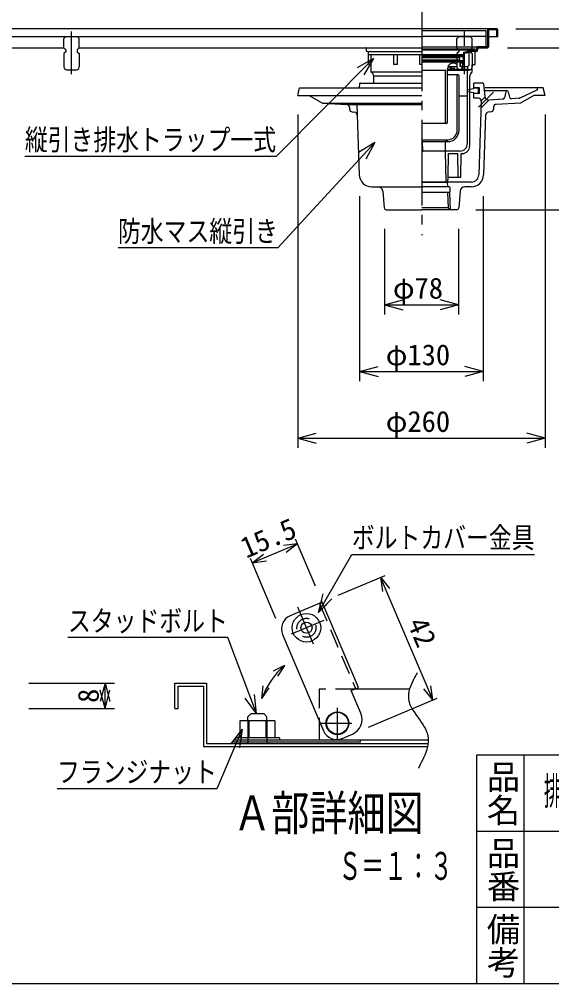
# Model space of a CAD drawing. Units: millimetres, scale not verified, with parts at other scales. Extents: x -1365 to 1365, y -930 to 870.
# Drawn here: x -115 to 444, y -930 to 83 of the extents above; entities that cross this region are included whole.
import ezdxf
from ezdxf.enums import TextEntityAlignment as Align

# ---------------------------------------------------------------- set-up
doc = ezdxf.new("R2010")
doc.units = ezdxf.units.MM
doc.header["$LTSCALE"] = 10
for name, pattern in [('CHAIN1', [8, 5, -1, 1, -1]), ('CHAIN2', [12, 9, -1, 1, -1]), ('DASHED2', [3, 2, -1])]:
    doc.linetypes.add(name, pattern=pattern)
for name, color, linetype in [('0-0_計極細', 2, 'Continuous'), ('0-1_計細線', 3, 'Continuous'), ('0-5_寸法線', 7, 'Continuous'), ('0-7_枠細線', 5, 'Continuous'), ('0-8_枠中線', 5, 'Continuous'), ('1-2_極細2', 2, 'Continuous'), ('1-3_細線2', 4, 'Continuous'), ('1-5_寸法2', 7, 'Continuous')]:
    doc.layers.add(name, color=color, linetype=linetype)
doc.styles.add('@ＭＳ ゴシック', font='')
doc.styles.add('ＭＳ ゴシック', font='')
doc.styles.get('@ＭＳ ゴシック').set_extended_font_data('@MS Gothic')
doc.styles.get('ＭＳ ゴシック').set_extended_font_data('MS Gothic')

msp = doc.modelspace()

# ---------------------------------------------------------------- linework, layer by layer
at = {"layer": '0-0_計極細', "linetype": 'CHAIN2'}
msp.add_line((307.61, 577.48), (307.61, -143.78), dxfattribs=at)
at = {"layer": '0-0_計極細', "linetype": 'CHAIN1'}
for p, q in [((-60.39, 25.23), (-60.39, 70.28)), ((367.34, -9.12), (382.87, 6.41))]:
    msp.add_line(p, q, dxfattribs=at)
at = {"layer": '0-0_計極細', "linetype": 'DASHED2'}
msp.add_line((352.61, 25.23), (352.61, 70.28), dxfattribs=at)
at = {"layer": '0-0_計極細'}
for p, q in [((307.61, 50.93), (357.58, 50.93)), ((357.58, 50.93), (363.61, 51.93)), ((357.58, 50.22), (363.61, 51.22)), ((351.11, 44.03), (307.61, 44.03)), ((307.61, 43.83), (351.76, 43.83)), ((307.61, 42.83), (346.86, 42.83)), ((307.61, 40.53), (346.86, 40.53)), ((307.81, 45.93), (350.81, 45.93)), ((307.81, 44.93), (351.41, 44.93)), ((346.86, 40.53), (347.36, 41.03)), ((347.36, 40.03), (346.86, 40.53)), ((347.36, 43.83), (347.36, 43.33)), ((347.36, 42.33), (347.36, 41.03)), ((350.96, 42.33), (351.76, 43.83)), ((350.96, 42.33), (350.96, 39.53)), ((351.11, 44.03), (351.11, 44.93)), ((351.91, 48.43), (353.86, 48.43)), ((351.91, 45.43), (351.91, 48.43)), ((351.91, 36.13), (351.91, 46.68)), ((352.61, 35.43), (352.61, 46.68)), ((354.85, 48.43), (353.66, 48.43)), ((354.85, 47.73), (353.66, 47.73)), ((357.58, 34.91), (357.58, 50.23)), ((363.61, 49.52), (357.58, 48.72)), ((307.61, 39.53), (350.96, 39.53)), ((351.11, 39.43), (307.61, 39.43)), ((351.11, 37.93), (307.61, 37.93)), ((334.61, -25.27), (334.61, 30.9)), ((334.61, 30.52), (356.11, 30.52)), ((335.16, 33.43), (345.1, 33.43)), ((337.39, 31.73), (337.39, 33.43)), ((337.39, 31.73), (342.39, 31.73)), ((338.89, 31.73), (338.89, 33.43)), ((347.36, 40.03), (347.36, 39.53)), ((347.86, 33.53), (347.86, 37.93)), ((347.86, 37.43), (351.91, 37.43)), ((348.36, 33.53), (348.36, 37.43)), ((349.78, 31.43), (350.61, 31.43)), ((350.61, 31.43), (350.61, 37.43)), ((350.61, 36.13), (351.91, 36.13)), ((350.61, 35.43), (352.61, 35.43)), ((350.61, 33.43), (356.11, 33.43)), ((351.11, 37.93), (351.11, 39.43)), ((357.58, 34.91), (356.11, 33.43)), ((356.11, 30.52), (356.11, 33.43)), ((357.58, 29.72), (356.11, 30.52)), ((307.61, 23.19), (257.11, 23.19)), ((307.61, 29.72), (332.61, 29.72)), ((332.61, -25.27), (332.61, 29.72)), ((334.51, 29.72), (357.58, 29.72)), ((345.86, 24.52), (334.61, 24.52)), ((344.86, -33.48), (344.86, 23.52)), ((346.86, -33.48), (346.86, 23.52)), ((355.61, 3.44), (355.61, 29.72)), ((346.86, 2.45), (354.73, 2.45)), ((355.61, -47.48), (355.61, 3.44)), ((203.17, -4.91), (307.61, -4.91)), ((346.86, -33.48), (346.86, -6.48)), ((333.61, -26.27), (307.61, -26.27)), ((334.6, -25.4), (334.6, -25.4)), ((307.61, -43.48), (334.86, -43.48)), ((307.61, -45.48), (308.54, -45.48)), ((308.54, -45.48), (334.86, -45.48)), ((308.6, -54.98), (308.54, -45.49)), ((334.86, -45.48), (332.61, -45.48)), ((332.61, -55.48), (332.61, -45.48)), ((332.61, -55.48), (307.61, -55.48)), ((332.61, -55.58), (332.61, -55.48)), ((347.61, -55.48), (332.61, -55.48)), ((333.11, -87.98), (332.61, -55.48)), ((335.19, -82.98), (335.61, -57.98)), ((335.61, -57.98), (345.61, -57.98)), ((345.86, -82.98), (345.61, -57.98))]:
    msp.add_line(p, q, dxfattribs=at)
for points in [[(347.36, 42.33), (346.86, 42.83), (347.36, 43.33)], [(350.11, 32.53), (350.11, 33.53), (347.86, 33.53)]]:
    msp.add_lwpolyline(points, dxfattribs=at)
for centre, radius, start, end in [((357.58, 49.18), 1.75, 90, 173.7163), ((351.41, 45.43), 0.5, 270, 360), ((353.66, 46.68), 1.75, 90, 180), ((353.66, 46.68), 1.05, 90, 180), ((354.85, 49.43), 1, 270, 356.64911), ((354.85, 49.43), 1.7, 270, 355.891), ((357.58, 49.18), 1.05, 90, 172.98762), ((340.61, 30.9), 6, 55.16629, 180), ((348.11, 32.53), 2, 270, 360), ((345.86, 23.52), 1, 90, 180), ((345.86, 23.52), 1, 0, 90), ((354.61, 3.44), 1, 277.18076, 360), ((333.61, -25.27), 1, 180, 270), ((333.61, -25.27), 1, 270, 360), ((334.86, -33.48), 12, 270, 360), ((334.86, -33.48), 10, 270, 360), ((347.61, -47.48), 8, 270, 360), ((309.1, -54.98), 0.5, 180.39514, 270)]:
    msp.add_arc(centre, radius, start, end, dxfattribs=at)
at = {"layer": '0-1_計細線'}
for p, q in [((307.61, 71.12), (375.11, 71.12)), ((375.11, 71.12), (375.11, 54.02)), ((376.61, 72.02), (376.61, 54.02)), ((387.61, 65.02), (387.61, 72.02)), ((-508.39, 65.02), (307.61, 65.02)), ((-66.39, 65.01), (-68.39, 63.01)), ((-68.39, 53.01), (-68.39, 63.01)), ((-66.39, 65.01), (-54.39, 65.01)), ((-52.39, 63.01), (-54.39, 65.01)), ((-52.39, 53.01), (-52.39, 63.01)), ((307.61, 65.12), (375.11, 65.12)), ((386.61, 65.02), (387.61, 65.02)), ((-465.39, 53.02), (-68.39, 53.02)), ((-68.39, 53.01), (-66.39, 51.01)), ((-66.39, 51.01), (-66.39, 49.01)), ((-52.39, 53.01), (-54.39, 51.01)), ((-54.39, 51.01), (-54.39, 49.01)), ((-52.39, 53.02), (307.61, 53.02)), ((249.11, 52.52), (249.11, 50.52)), ((307.61, 54.02), (375.11, 54.02)), ((307.61, 51.93), (363.61, 51.93)), ((363.61, 35.52), (363.61, 51.93)), ((365.11, 52.52), (365.11, 50.52)), ((366.11, 52.52), (366.11, 50.52)), ((376.61, 54.02), (366.61, 54.02)), ((366.61, 53.02), (376.61, 53.02)), ((-66.39, 49.01), (-68.39, 47.01)), ((-68.39, 47.01), (-68.39, 33.01)), ((-54.39, 49.01), (-52.39, 47.01)), ((-52.39, 47.01), (-52.39, 33.01)), ((250.61, 49.02), (251.61, 49.02)), ((251.61, 49.02), (307.61, 49.02)), ((251.61, 35.52), (251.61, 49.02)), ((307.61, 45.52), (251.61, 45.52)), ((254.61, 27.52), (254.61, 45.52)), ((278.11, 35.52), (278.11, 45.52)), ((282.11, 35.52), (282.11, 45.52)), ((364.61, 49.02), (358.61, 49.02)), ((254.61, 35.52), (251.61, 35.52)), ((282.11, 35.52), (278.11, 35.52)), ((360.61, 27.52), (360.61, 35.52)), ((360.61, 35.52), (363.61, 35.52)), ((-65.39, 30.01), (-55.39, 30.01)), ((307.61, 27.52), (254.61, 27.52)), ((257.11, 16.02), (257.11, 23.19)), ((358.11, -49.98), (358.11, 23.19)), ((177.3, 3.02), (179.29, 11.02)), ((179.29, 11.02), (307.61, 11.02)), ((242.2, 15.13), (241.74, 11.02)), ((243.2, 16.02), (307.61, 16.02)), ((371.4, 16.02), (362.3, 16.02)), ((362.3, 11.02), (362.3, 16.02)), ((368.3, 11.02), (362.3, 11.02)), ((366.3, 10.83), (362.3, 10.83)), ((368.3, 5.02), (368.3, 11.02)), ((372.39, 15.13), (373.87, 1.78)), ((429.3, 11.02), (374.3, 11.02)), ((429.3, 9.02), (429.3, 11.02)), ((435.3, 11.02), (429.3, 11.02)), ((437.3, 3.02), (435.3, 11.02)), ((177.3, 3.02), (307.61, 3.02)), ((361.49, 9.86), (355.8, 8.72)), ((355.8, 7.32), (361.49, 6.18)), ((366.3, 5.23), (362.3, 5.23)), ((368.3, 5.02), (362.3, 5.02)), ((362.3, 0.02), (362.3, 5.02)), ((367.19, 0.02), (362.3, 0.02)), ((367.3, 6.23), (367.3, 9.83)), ((370.18, -2.74), (374.01, 1.09)), ((397.3, 8.02), (374.3, 8.02)), ((396.03, 6.88), (394.6, 0.6)), ((398.54, 6.86), (399.89, 1.11)), ((410.28, 0.04), (401.95, -0.43)), ((429.32, 9.04), (410.54, 0.12)), ((425.32, 3.02), (411.42, -4.91)), ((437.3, 3.02), (425.32, 3.02)), ((228.77, -6.34), (307.61, -6.34)), ((231.6, -9.24), (231.67, -11.42)), ((239.51, -6.34), (241.99, -80.41)), ((370.19, -3.08), (367.6, -80.25)), ((369.96, -10.04), (378.24, -1.76)), ((392.76, -0.95), (378.07, -1.77)), ((382.99, -9.24), (382.92, -11.42)), ((411.42, -4.91), (385.82, -6.34)), ((234.3, -14.3), (237.26, -14.66)), ((374.71, -17.54), (372.6, -80.41)), ((380.29, -14.3), (377.34, -14.66)), ((307.61, -87.98), (335.11, -87.98)), ((359.61, -87.98), (307.61, -87.98)), ((334.33, -87.98), (334.49, -92.98)), ((335.11, -87.98), (335.19, -82.98)), ((335.19, -82.98), (348.71, -82.98)), ((254.98, -92.98), (307.61, -92.98)), ((266.68, -97.56), (268.16, -115.15)), ((336.3, -92.98), (307.61, -92.98)), ((336.3, -98.98), (307.61, -98.98)), ((334.69, -98.98), (335.23, -114.98)), ((336.69, -98.98), (337.3, -116.98)), ((337.3, -97.98), (337.3, -93.98)), ((347.91, -97.56), (346.44, -115.15)), ((359.61, -92.98), (352.89, -92.98)), ((270.15, -116.98), (307.61, -116.98)), ((335.23, -114.98), (307.61, -114.98)), ((344.44, -116.98), (307.61, -116.98)), ((335.23, -114.99), (337.3, -116.98))]:
    msp.add_line(p, q, dxfattribs=at)
at = {"layer": '0-1_計細線', "linetype": 'DASHED2'}
for p, q in [((346.61, 65.01), (344.61, 63.01)), ((344.61, 53.01), (344.61, 63.01)), ((346.61, 65.01), (358.61, 65.01)), ((360.61, 63.01), (358.61, 65.01)), ((360.61, 53.01), (360.61, 63.01)), ((344.61, 47.01), (344.61, 33.01)), ((360.61, 47.01), (360.61, 33.01)), ((347.61, 30.01), (357.61, 30.01))]:
    msp.add_line(p, q, dxfattribs=at)
at = {"layer": '0-1_計細線'}
for points in [[(386.61, 73.02), (377.61, 73.02), (-507.39, 73.02)], [(377.61, 65.02), (386.61, 65.02), (386.61, 72.02), (377.61, 72.02), (377.61, 54.02)], [(307.61, 35.52), (305.61, 35.52), (305.61, 45.52)], [(364.61, 50.02), (358.61, 50.02), (358.61, 49.02)], [(189.28, 3.02), (203.17, -4.91), (228.77, -6.34)], [(348.71, -82.98), (349.11, -57.98), (350.11, -57.98)]]:
    msp.add_lwpolyline(points, dxfattribs=at)
at = {"layer": '0-1_計細線', "linetype": 'DASHED2'}
for points in [[(344.61, 53.01), (346.61, 51.01), (346.61, 49.01), (344.61, 47.01)], [(360.61, 53.01), (358.61, 51.01), (358.61, 49.01), (360.61, 47.01)]]:
    msp.add_lwpolyline(points, dxfattribs=at)
at = {"layer": '0-1_計細線'}
for centre, radius, start, end in [((377.61, 72.02), 1, 90, 180), ((386.61, 72.02), 1, 0, 90), ((248.61, 52.52), 0.5, 0, 90), ((366.61, 52.52), 1.5, 90, 180), ((366.61, 52.52), 0.5, 90, 180), ((376.61, 54.02), 1, 270, 360), ((250.61, 50.52), 1.5, 180, 270), ((364.61, 50.52), 1.5, 270, 360), ((364.61, 50.52), 0.5, 270, 360), ((-65.39, 33.01), 3, 180, 270), ((-55.39, 33.01), 3, 270, 360), ((252.11, 23.19), 5, 0, 60), ((363.11, 23.19), 5, 120, 180), ((243.2, 15.02), 1, 90, 173.65981), ((361.3, 10.85), 1, 281.33475, 360), ((366.3, 9.83), 1, 0, 90), ((371.4, 15.02), 1, 6.34019, 90), ((361.3, 5.2), 1, 0, 78.66525), ((366.3, 6.23), 1, 270, 360), ((367.19, -2.98), 3, 358.07878, 90), ((377.85, 2.22), 4, 186.34019, 273.20791), ((392.65, 1.05), 2, 273.20791, 347.09818), ((397.51, 6.52), 1.5, 98.1445, 160.17913), ((397.08, 6.52), 1.5, 13.20109, 81.8555), ((401.84, 1.57), 2, 193.20109, 273.20791), ((410.11, 1.02), 1, 270, 295.41929), ((228.6, -9.34), 3, 1.92122, 86.79209), ((385.99, -9.34), 3, 93.20791, 178.07878), ((234.67, -11.32), 3, 181.92122, 262.89591), ((236.88, -17.64), 3, 1.92122, 82.89591), ((377.71, -17.64), 3, 97.10409, 178.07878), ((379.92, -11.32), 3, 277.10409, 358.07878), ((350.11, -49.98), 8, 270, 360), ((254.98, -79.98), 13, 181.92122, 270), ((359.61, -79.98), 8, 270, 358.07878), ((359.61, -79.98), 13, 270, 358.07878), ((261.7, -97.98), 5, 4.79504, 90), ((336.3, -93.98), 1, 0, 90), ((336.3, -97.98), 1, 270, 360), ((352.89, -97.98), 5, 90, 175.20496), ((270.15, -114.98), 2, 184.79504, 270), ((344.44, -114.98), 2, 270, 355.20496)]:
    msp.add_arc(centre, radius, start, end, dxfattribs=at)
at = {"layer": '0-1_計細線', "linetype": 'DASHED2'}
for centre, start, end in [((347.61, 33.01), 180, 270), ((357.61, 33.01), 270, 360)]:
    msp.add_arc(centre, 3, start, end, dxfattribs=at)
at = {"layer": '0-5_寸法線'}
for p, q in [((406.61, 73.02), (637.61, 73.02)), ((407.61, 73.02), (567.61, 73.02)), ((407.61, 73.02), (497.61, 73.02)), ((397.61, 53.02), (497.61, 53.02)), ((256.84, 41.93), (239.55, 31.87)), ((256.84, 41.93), (246.89, 24.58)), ((177.3, -16.98), (177.3, -366.98)), ((437.3, -16.98), (437.3, -366.98)), ((258.12, -46.28), (241.24, -57.02)), ((258.12, -46.28), (248.87, -64.02)), ((242.3, -102.81), (242.3, -296.98)), ((372.3, -102.81), (372.3, -296.98)), ((364.44, -116.98), (637.61, -116.98)), ((364.44, -116.98), (567.61, -116.98)), ((268.3, -136.99), (268.3, -226.98)), ((346.3, -136.99), (346.3, -226.98)), ((268.3, -216.98), (287.62, -211.8)), ((346.3, -216.98), (326.98, -211.8)), ((268.3, -216.98), (287.62, -222.16)), ((268.3, -216.98), (346.3, -216.98)), ((346.3, -216.98), (326.98, -222.16)), ((242.3, -286.98), (261.62, -281.8)), ((372.3, -286.98), (352.98, -281.8)), ((242.3, -286.98), (261.62, -292.16)), ((242.3, -286.98), (372.3, -286.98)), ((372.3, -286.98), (352.98, -292.16)), ((177.3, -356.98), (196.62, -351.8)), ((437.3, -356.98), (417.98, -351.8)), ((177.3, -356.98), (196.62, -362.16)), ((177.3, -356.98), (437.3, -356.98)), ((437.3, -356.98), (417.98, -362.16))]:
    msp.add_line(p, q, dxfattribs=at)
for points in [[(256.84, 41.93), (154.53, -61.08), (-109.47, -61.08)], [(258.12, -46.28), (156.38, -157.18), (-11.62, -157.18)]]:
    msp.add_lwpolyline(points, dxfattribs=at)
at = {"layer": '0-7_枠細線'}
for p, q in [((415, -690), (415, -930)), ((885, -770), (365, -770)), ((1005, -850), (365, -850))]:
    msp.add_line(p, q, dxfattribs=at)
at = {"layer": '0-8_枠中線'}
msp.add_lwpolyline([(-1365, -930), (-1365, 870), (1365, 870), (1365, -930)], close=True, dxfattribs=at)
msp.add_lwpolyline([(1365, -690), (365, -690), (365, -930)], dxfattribs=at)
at = {"layer": '1-2_極細2', "linetype": 'CHAIN1'}
for p, q in [((177.1, -534.14), (193.63, -573.08)), ((204.84, -548.32), (170.51, -562.89)), ((219.03, -673.03), (219.03, -640.19)), ((202.16, -656.37), (234.08, -656.37))]:
    msp.add_line(p, q, dxfattribs=at)
at = {"layer": '1-2_極細2'}
for p, q in [((198.96, -539.92), (202.42, -527.04)), ((198.96, -539.92), (208.39, -530.49)), ((48.19, -614.22), (81.52, -614.22)), ((48.19, -640.88), (48.19, -614.22)), ((51.52, -617.55), (78.19, -617.55)), ((81.52, -614.22), (81.52, -677.55)), ((295, -620.55), (236.86, -620.55)), ((125.95, -653.88), (125.95, -671.88)), ((143.76, -653.88), (143.76, -671.88)), ((81.52, -677.55), (313.48, -677.55)), ((109.81, -673.88), (109.81, -675.88)), ((109.81, -673.88), (199.85, -673.88)), ((109.81, -675.88), (243.14, -675.88)), ((111.52, -673.88), (158.19, -673.88)), ((243.14, -675.88), (243.14, -673.88))]:
    msp.add_line(p, q, dxfattribs=at)
at = {"layer": '1-2_極細2', "linetype": 'DASHED2'}
for p, q in [((199.99, -530.46), (238.02, -620.06)), ((199.85, -620.55), (199.85, -653.75)), ((236.86, -620.55), (199.85, -620.55))]:
    msp.add_line(p, q, dxfattribs=at)
at = {"layer": '1-2_極細2'}
for points in [[(302.94, -603.42), (302.82, -603.63), (302.46, -604.26), (301.87, -605.3), (301.08, -606.71), (300.12, -608.45), (299.04, -610.49), (297.9, -612.76), (296.77, -615.2), (295.72, -617.75), (294.84, -620.35), (294.16, -622.91), (293.73, -625.37), (293.55, -627.67), (293.57, -629.73), (293.75, -631.51), (294, -632.95), (294.26, -634), (294.44, -634.65), (294.51, -634.87), (294.58, -635.09), (294.8, -635.74), (295.21, -636.8), (295.86, -638.25), (296.77, -640.05), (297.99, -642.15), (299.5, -644.51), (301.24, -647.05), (303.15, -649.72), (305.11, -652.44), (307.01, -655.14), (308.73, -657.75), (310.22, -660.19), (311.41, -662.39), (312.3, -664.29), (312.92, -665.84), (313.31, -666.98), (313.52, -667.67), (313.58, -667.91), (313.65, -668.14)], [(48.19, -640.88), (51.52, -640.88), (51.52, -617.55)], [(78.19, -617.55), (78.19, -680.88), (313.48, -680.88)], [(199.85, -653.75), (199.85, -673.88), (314.4, -673.88)], [(313.65, -668.14), (313.82, -668.84), (314.05, -669.99), (314.27, -671.56), (314.4, -673.51), (314.36, -675.8), (314.1, -678.36), (313.59, -681.12), (312.83, -684.02), (311.85, -686.98), (310.7, -689.9), (309.47, -692.71), (308.24, -695.33), (307.07, -697.69), (306.03, -699.71), (305.18, -701.35), (304.55, -702.55), (304.17, -703.28), (304.04, -703.53)]]:
    msp.add_lwpolyline(points, dxfattribs=at)
at = {"layer": '1-2_極細2', "linetype": 'DASHED2'}
msp.add_circle((186.44, -556.13), 10, dxfattribs=at)
at = {"layer": '1-2_極細2'}
msp.add_circle((219.03, -656.37), 11.5, dxfattribs=at)
at = {"layer": '1-3_細線2'}
for p, q in [((203.05, -529.16), (169.3, -543.49)), ((241.09, -618.76), (203.05, -529.16)), ((161.36, -563.16), (204.34, -664.41)), ((233.41, -622.01), (241.09, -618.76)), ((243.57, -645.95), (233.41, -622.01)), ((141.52, -646.22), (144.85, -649.55)), ((153.27, -653.88), (116.44, -653.88)), ((116.44, -653.88), (116.44, -671.88)), ((144.85, -653.88), (144.85, -649.55)), ((153.27, -653.88), (153.27, -671.88)), ((224, -672.36), (234.74, -667.8)), ((158.19, -671.88), (111.52, -671.88)), ((111.52, -671.88), (111.52, -673.88)), ((124.85, -673.88), (124.85, -677.55)), ((144.85, -673.88), (144.85, -677.55)), ((158.19, -671.88), (158.19, -673.88))]:
    msp.add_line(p, q, dxfattribs=at)
at = {"layer": '1-3_細線2', "linetype": 'DASHED2'}
for p, q in [((124.85, -653.88), (124.85, -673.88)), ((144.85, -653.88), (144.85, -673.88))]:
    msp.add_line(p, q, dxfattribs=at)
at = {"layer": '1-3_細線2'}
msp.add_lwpolyline([(124.85, -653.88), (124.85, -649.55), (128.19, -646.22), (141.52, -646.22)], dxfattribs=at)
for centre, radius in [((186.44, -556.13), 15), ((186.44, -556.13), 5.83), ((219.03, -656.37), 12)]:
    msp.add_circle(centre, radius, dxfattribs=at)
for centre, radius, start, end in [((175.16, -557.3), 15, 113, 203), ((228.23, -652.46), 16.67, 293, 23), ((218.14, -658.55), 15, 203, 293)]:
    msp.add_arc(centre, radius, start, end, dxfattribs=at)
at = {"layer": '1-5_寸法2'}
for p, q in [((195.89, -512.28), (175.05, -463.19)), ((129.45, -487.98), (177.01, -467.79)), ((177.01, -467.79), (162.15, -469.88)), ((177.01, -467.79), (165.19, -477.03)), ((154.19, -546.28), (127.49, -483.38)), ((129.45, -487.98), (141.27, -478.75)), ((129.45, -487.98), (144.3, -485.89)), ((219.93, -522), (269.02, -501.16)), ((264.42, -503.11), (273.66, -514.93)), ((264.42, -503.11), (266.51, -517.97)), ((319.12, -631.98), (264.42, -503.11)), ((198.96, -539.92), (204.14, -520.6)), ((198.96, -539.92), (213.11, -525.78)), ((163.3, -595.72), (151.33, -601.59)), ((163.3, -595.72), (155.87, -606.79)), ((-105.21, -614.22), (-15.21, -614.22)), ((-25.21, -614.22), (-30.39, -633.54)), ((-25.21, -614.22), (-20.03, -633.54)), ((-25.21, -640.88), (-25.21, -614.22)), ((139.68, -630.29), (140.79, -617.01)), ((319.12, -631.98), (317.04, -617.13)), ((-25.21, -640.88), (-30.39, -621.57)), ((-25.21, -640.88), (-20.03, -621.57)), ((133.77, -646.22), (131.83, -626.31)), ((139.68, -630.29), (147.29, -619.34)), ((319.12, -631.98), (309.89, -620.16)), ((133.77, -646.22), (122.13, -629.95)), ((251.62, -660.64), (323.73, -630.03)), ((-105.21, -640.88), (-15.21, -640.88)), ((118.95, -662.57), (106.62, -678.31)), ((118.95, -662.57), (116.14, -682.37))]:
    msp.add_line(p, q, dxfattribs=at)
for points in [[(198.96, -539.92), (234.13, -479), (426.13, -479)], [(133.77, -646.22), (103.83, -566.48), (-64.17, -566.48)], [(118.95, -662.57), (92.3, -725.13), (-75.7, -725.13)]]:
    msp.add_lwpolyline(points, dxfattribs=at)
msp.add_arc((218.14, -658.55), 83.4, 131.11509, 160.19528, dxfattribs=at)

# ---------------------------------------------------------------- texts
at = {"layer": '0-5_寸法線', "style": 'ＭＳ ゴシック', "width": 0.8}
for s, p in [('縦引き排水トラップ一式', (-109.47, -61.08)), ('防水マス縦引き', (-11.62, -157.18))]:
    msp.add_text(s, height=21.99, dxfattribs=at).set_placement(p, align=Align.BOTTOM_LEFT)
at = {"layer": '0-5_寸法線', "style": 'ＭＳ ゴシック'}
for s, p in [('φ78', (277.3, -216.98)), ('φ130', (269.8, -286.98)), ('φ260', (269.8, -356.98))]:
    msp.add_text(s, height=21.99, dxfattribs=at).set_placement(p, align=Align.BOTTOM_LEFT)
at = {"layer": '0-7_枠細線', "style": '@ＭＳ ゴシック'}
for s, p in [('品名', (372.5, -695)), ('品番', (372.5, -775)), ('備考', (372.5, -855))]:
    msp.add_text(s, height=25.66, rotation=270, dxfattribs=at).set_placement(p, align=Align.BOTTOM_LEFT)
at = {"layer": '0-7_枠細線', "style": 'ＭＳ ゴシック'}
for s, height, width, p in [('排水ユニット ＳＵＳグレーチング 浅型＋防水マス', 29.33, 0.45, (436, -750.94)), ('Ａ部詳細図', 36.66, 0.8, (109.49, -779.96)), ('Ｓ＝１：３', 29.33, 0.6, (220.04, -829.75))]:
    msp.add_text(s, height=height, dxfattribs=dict(at, width=width)).set_placement(p, align=Align.BOTTOM_LEFT)
at = {"layer": '1-5_寸法2', "style": 'ＭＳ ゴシック'}
for s, rotation, p in [('15.5', 23, (125.61, -489.61)), ('42', 293, (285.91, -553.74)), ('8', 90, (-25.21, -635.05))]:
    msp.add_text(s, height=21.99, rotation=rotation, dxfattribs=at).set_placement(p, align=Align.BOTTOM_LEFT)
at = {"layer": '1-5_寸法2', "style": 'ＭＳ ゴシック', "width": 0.8}
for s, p in [('ボルトカバー金具', (234.13, -479)), ('スタッドボルト', (-64.17, -566.48)), ('フランジナット', (-75.7, -725.13))]:
    msp.add_text(s, height=21.99, dxfattribs=at).set_placement(p, align=Align.BOTTOM_LEFT)

doc.saveas('drawing.dxf')
